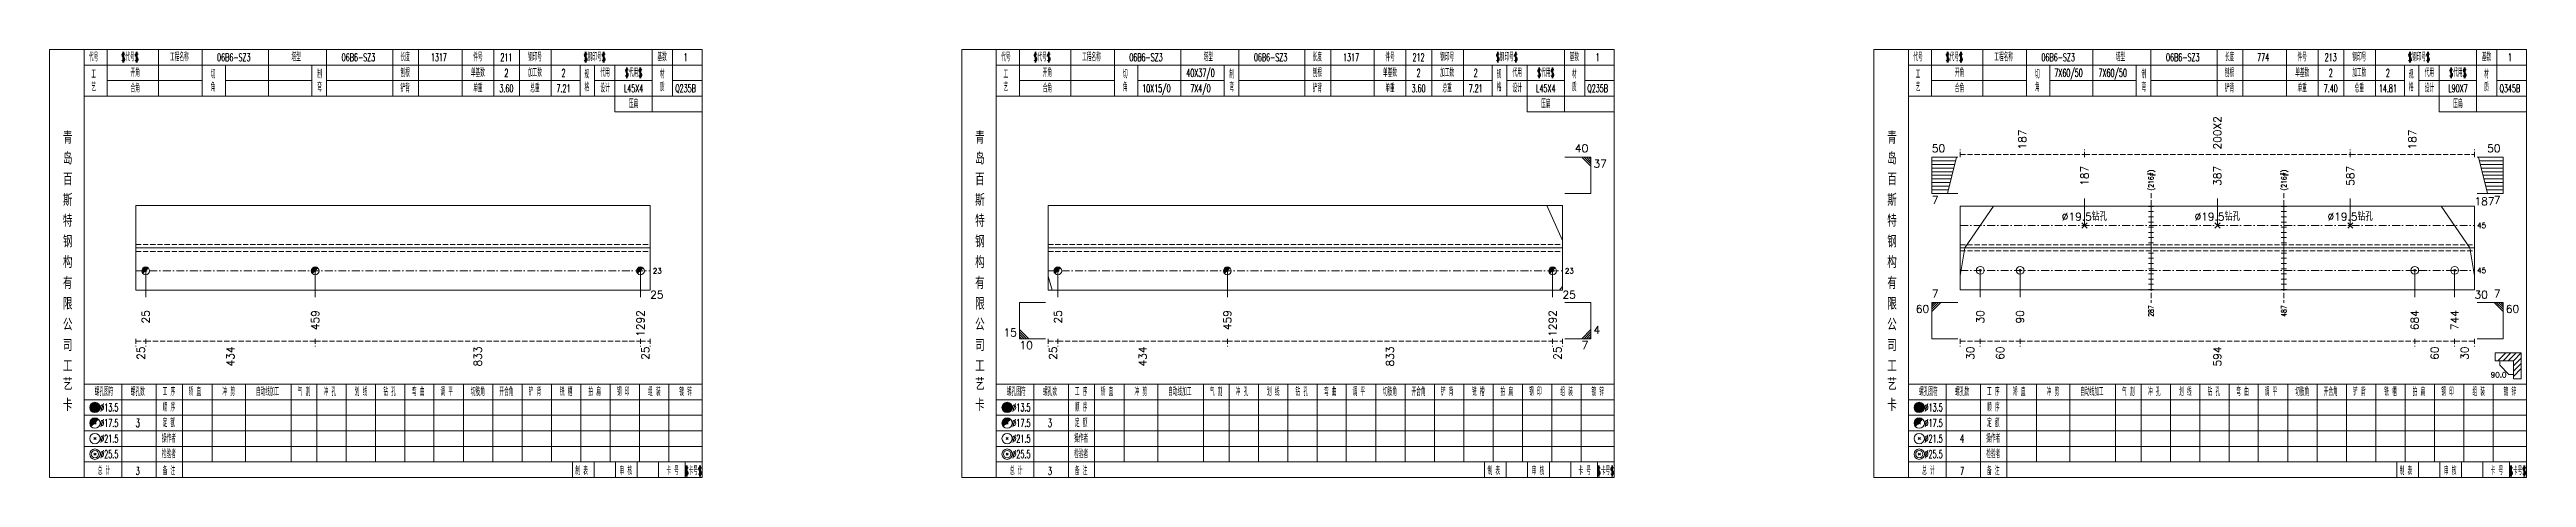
# Model space of a CAD drawing. Extents: x -533 to 8774, y 0 to 7979.
# Drawn here: x 1757 to 2711, y 7088 to 7253 of the extents above; entities that cross this region are included whole.
import ezdxf
from ezdxf.enums import TextEntityAlignment as Align

# ---------------------------------------------------------------- set-up
doc = ezdxf.new("R2010")
doc.units = 0
doc.header["$MEASUREMENT"] = 0
doc.linetypes.add('一点画线', pattern=[5.2, 3, -1, 0.2, -1])
doc.linetypes.add('虚线', pattern=[2.75, 2, -0.75])
doc.layers.get('0').update_dxf_attribs({"linetype": 'CONTINUOUS', "lineweight": 25})
for name, color, linetype, lineweight in [('1', 7, 'CONTINUOUS', 25), ('2', 7, 'CONTINUOUS', 25), ('4', 7, 'CONTINUOUS', 25), ('5', 7, 'CONTINUOUS', 25)]:
    doc.layers.add(name, color=color, linetype=linetype, lineweight=lineweight)
doc.styles.get("Standard").update_dxf_attribs({"font": 'simplex.shx', "width": 0.7, "height": 3, "bigfont": 'gbhzfs.shx'})

# ---------------------------------------------------------------- blocks, each defined once
blk = doc.blocks.new('孔21.5')
at = {"layer": '5', "color": 7, "linetype": 'Continuous', "lineweight": 13}
for p, q in [((-0.2, -0.2), (0.2, 0.2)), ((0.2, -0.2), (-0.2, 0.2))]:
    blk.add_line(p, q, dxfattribs=at)
blk.add_circle((0, 0), 1, dxfattribs=at)
blk = doc.blocks.new('孔17.5')
at = {"layer": '5', "color": 7, "linetype": 'Continuous', "lineweight": 0}
for p, q in [((-0.2, -0.2), (0.2, 0.2)), ((-0.2, 0.2), (0.2, -0.2))]:
    blk.add_line(p, q, dxfattribs=at)
at = {"layer": '5', "color": 7, "linetype": 'Continuous', "lineweight": 13}
blk.add_circle((0, 0), 1, dxfattribs=at)
for radius in [0.9, 0.8, 0.7, 0.6, 0.5, 0.4, 0.3, 0.2, 0.1]:
    blk.add_arc((0, 0), radius, 45, 225, dxfattribs=at)

msp = doc.modelspace()

# ---------------------------------------------------------------- linework, layer by layer
at = {"color": 8, "linetype": '虚线', "lineweight": 9}
for p, q in [((2493.1, 7211.39), (2493.1, 7214.39)), ((2540.96, 7211.39), (2540.96, 7214.39)), ((2540.96, 7211.39), (2540.96, 7214.39)), ((2643.34, 7211.39), (2643.34, 7214.39)), ((2643.34, 7211.39), (2643.34, 7214.39)), ((2691.2, 7211.39), (2691.2, 7214.39)), ((2493.1, 7212.39), (2540.96, 7212.39)), ((2540.96, 7212.39), (2643.34, 7212.39)), ((2643.34, 7212.39), (2691.2, 7212.39)), ((1790.3, 7141.39), (1790.3, 7138.39)), ((1790.3, 7140.39), (1794.06, 7140.39)), ((1794.06, 7141.39), (1794.06, 7138.39)), ((1794.06, 7141.39), (1794.06, 7138.39)), ((1794.06, 7140.39), (1859.34, 7140.39)), ((1859.34, 7141.39), (1859.34, 7138.39)), ((1859.34, 7141.39), (1859.34, 7138.39)), ((1859.34, 7140.39), (1984.64, 7140.39)), ((1984.64, 7141.39), (1984.64, 7138.39)), ((1984.64, 7141.39), (1984.64, 7138.39)), ((1984.64, 7140.39), (1988.4, 7140.39)), ((1988.4, 7141.39), (1988.4, 7138.39)), ((2141.7, 7141.39), (2141.7, 7138.39)), ((2141.7, 7140.39), (2145.46, 7140.39)), ((2145.46, 7141.39), (2145.46, 7138.39)), ((2145.46, 7141.39), (2145.46, 7138.39)), ((2145.46, 7140.39), (2210.74, 7140.39)), ((2210.74, 7141.39), (2210.74, 7138.39)), ((2210.74, 7141.39), (2210.74, 7138.39)), ((2210.74, 7140.39), (2336.04, 7140.39)), ((2336.04, 7141.39), (2336.04, 7138.39)), ((2336.04, 7141.39), (2336.04, 7138.39)), ((2336.04, 7140.39), (2339.8, 7140.39)), ((2339.8, 7141.39), (2339.8, 7138.39)), ((2493.1, 7141.39), (2493.1, 7138.39)), ((2493.1, 7140.39), (2500.78, 7140.39)), ((2500.78, 7141.39), (2500.78, 7138.39)), ((2500.78, 7141.39), (2500.78, 7138.39)), ((2500.78, 7140.39), (2516.13, 7140.39)), ((2516.13, 7141.39), (2516.13, 7138.39)), ((2516.13, 7141.39), (2516.13, 7138.39)), ((2516.13, 7140.39), (2668.17, 7140.39)), ((2668.17, 7141.39), (2668.17, 7138.39)), ((2668.17, 7141.39), (2668.17, 7138.39)), ((2668.17, 7140.39), (2683.52, 7140.39)), ((2683.52, 7141.39), (2683.52, 7138.39)), ((2683.52, 7141.39), (2683.52, 7138.39)), ((2683.52, 7140.39), (2691.2, 7140.39)), ((2691.2, 7141.39), (2691.2, 7138.39))]:
    msp.add_line(p, q, dxfattribs=at)
at = {"color": 7, "linetype": 'Continuous', "lineweight": 13}
for p, q in [((2350.8, 7211.39), (2340.8, 7211.39)), ((2347.3, 7211.39), (2350.8, 7207.89)), ((2348.18, 7211.39), (2350.8, 7208.77)), ((2349.05, 7211.39), (2350.8, 7209.64)), ((2349.93, 7211.39), (2350.8, 7210.52)), ((2350.8, 7197.39), (2350.8, 7211.39)), ((2482.1, 7211.39), (2492.1, 7211.39)), ((2482.1, 7197.39), (2482.1, 7211.39)), ((2482.1, 7209.99), (2491.25, 7209.99)), ((2482.1, 7208.59), (2490.9, 7208.59)), ((2482.1, 7207.19), (2490.55, 7207.19)), ((2482.1, 7205.79), (2490.2, 7205.79)), ((2482.1, 7204.39), (2489.85, 7204.39)), ((2488.1, 7197.39), (2491.6, 7211.39)), ((2702.2, 7211.39), (2692.2, 7211.39)), ((2696.2, 7197.39), (2692.7, 7211.39)), ((2702.2, 7209.99), (2693.05, 7209.99)), ((2702.2, 7208.59), (2693.4, 7208.59)), ((2702.2, 7207.19), (2693.75, 7207.19)), ((2702.2, 7205.79), (2694.1, 7205.79)), ((2702.2, 7204.39), (2694.45, 7204.39)), ((2702.2, 7197.39), (2702.2, 7211.39)), ((2350.8, 7197.39), (2340.8, 7197.39)), ((2482.1, 7202.99), (2489.5, 7202.99)), ((2482.1, 7201.59), (2489.15, 7201.59)), ((2482.1, 7200.19), (2488.8, 7200.19)), ((2482.1, 7198.79), (2488.45, 7198.79)), ((2482.1, 7197.39), (2492.1, 7197.39)), ((2540.96, 7185.06), (2540.96, 7195.39)), ((2592.15, 7185.06), (2592.15, 7195.39)), ((2643.34, 7185.06), (2643.34, 7195.39)), ((2702.2, 7197.39), (2692.2, 7197.39)), ((2702.2, 7202.99), (2694.8, 7202.99)), ((2702.2, 7201.59), (2695.15, 7201.59)), ((2702.2, 7200.19), (2695.5, 7200.19)), ((2702.2, 7198.79), (2695.85, 7198.79)), ((2339.8, 7179.3), (2333.78, 7192.73)), ((2494.89, 7176.39), (2505.9, 7192.56)), ((2539.96, 7184.06), (2541.96, 7186.06)), ((2539.96, 7186.06), (2541.96, 7184.06)), ((2591.15, 7184.06), (2593.15, 7186.06)), ((2591.15, 7186.06), (2593.15, 7184.06)), ((2642.34, 7184.06), (2644.34, 7186.06)), ((2642.34, 7186.06), (2644.34, 7184.06)), ((2689.41, 7176.39), (2678.4, 7192.56)), ((2493.1, 7165.62), (2494.89, 7176.39)), ((2691.2, 7165.62), (2689.41, 7176.39)), ((1794.06, 7167.56), (1794.06, 7157.39)), ((1859.34, 7167.56), (1859.34, 7157.39)), ((1984.64, 7167.56), (1984.64, 7157.39)), ((2145.46, 7167.56), (2145.46, 7157.39)), ((2210.74, 7167.56), (2210.74, 7157.39)), ((2336.04, 7167.56), (2336.04, 7157.39)), ((2500.78, 7167.73), (2500.78, 7157.39)), ((2516.13, 7167.73), (2516.13, 7157.39)), ((2668.17, 7167.73), (2668.17, 7157.39)), ((2683.52, 7167.73), (2683.52, 7157.39)), ((2141.7, 7165.5), (2143.2, 7160.06)), ((2339.8, 7161.51), (2338.75, 7160.06)), ((2130.7, 7155.39), (2140.7, 7155.39)), ((2130.7, 7155.39), (2130.7, 7141.39)), ((2350.8, 7155.39), (2340.8, 7155.39)), ((2350.8, 7155.39), (2350.8, 7141.39)), ((2482.1, 7155.39), (2492.1, 7155.39)), ((2482.1, 7155.39), (2482.1, 7141.39)), ((2482.97, 7155.39), (2482.1, 7154.52)), ((2483.85, 7155.39), (2482.1, 7153.64)), ((2484.72, 7155.39), (2482.1, 7152.77)), ((2485.6, 7155.39), (2482.1, 7151.89)), ((2702.2, 7155.39), (2692.2, 7155.39)), ((2698.7, 7155.39), (2702.2, 7151.89)), ((2699.57, 7155.39), (2702.2, 7152.77)), ((2700.45, 7155.39), (2702.2, 7153.64)), ((2701.32, 7155.39), (2702.2, 7154.52)), ((2702.2, 7155.39), (2702.2, 7141.39)), ((2134.2, 7141.39), (2130.7, 7144.89)), ((2133.32, 7141.39), (2130.7, 7144.02)), ((2132.45, 7141.39), (2130.7, 7143.14)), ((2131.57, 7141.39), (2130.7, 7142.27)), ((2130.7, 7141.39), (2140.7, 7141.39)), ((2350.8, 7141.39), (2340.8, 7141.39)), ((2347.3, 7141.39), (2350.8, 7144.89)), ((2348.18, 7141.39), (2350.8, 7144.02)), ((2349.05, 7141.39), (2350.8, 7143.14)), ((2349.93, 7141.39), (2350.8, 7142.27)), ((2482.1, 7141.39), (2492.1, 7141.39)), ((2702.2, 7141.39), (2692.2, 7141.39))]:
    msp.add_line(p, q, dxfattribs=at)
at = {"color": 7, "linetype": 'Continuous', "lineweight": 18}
for p, q in [((1790.3, 7192.73), (1790.3, 7160.06)), ((1790.3, 7192.73), (1988.4, 7192.73)), ((1988.4, 7192.73), (1988.4, 7160.06)), ((2141.7, 7192.73), (2141.7, 7160.06)), ((2141.7, 7192.73), (2339.8, 7192.73)), ((2339.8, 7192.73), (2339.8, 7160.06)), ((2493.1, 7192.56), (2493.1, 7160.23)), ((2493.1, 7192.56), (2691.2, 7192.56)), ((2691.2, 7192.56), (2691.2, 7160.23)), ((1790.3, 7176.39), (1988.4, 7176.39)), ((2141.7, 7176.39), (2339.8, 7176.39)), ((2493.1, 7176.39), (2691.2, 7176.39))]:
    msp.add_line(p, q, dxfattribs=at)
at = {"color": 1, "linetype": '虚线', "lineweight": 18}
for p, q in [((1790.3, 7177.73), (1988.4, 7177.73)), ((2141.7, 7177.73), (2339.8, 7177.73)), ((2493.1, 7177.56), (2691.2, 7177.56)), ((1790.3, 7175.06), (1988.4, 7175.06)), ((2141.7, 7175.06), (2339.8, 7175.06)), ((2493.1, 7175.23), (2691.2, 7175.23))]:
    msp.add_line(p, q, dxfattribs=at)
at = {"color": 3, "linetype": '一点画线', "lineweight": 13}
for p, q in [((2493.1, 7185.06), (2691.2, 7185.06)), ((1790.3, 7167.56), (1988.4, 7167.56)), ((2141.7, 7167.56), (2339.8, 7167.56)), ((2493.1, 7167.73), (2691.2, 7167.73))]:
    msp.add_line(p, q, dxfattribs=at)
at = {"layer": '1', "color": 7, "linetype": 'Continuous', "lineweight": 18}
for p, q in [((1790.3, 7160.06), (1988.4, 7160.06)), ((2141.7, 7160.06), (2339.8, 7160.06)), ((2493.1, 7160.23), (2691.2, 7160.23))]:
    msp.add_line(p, q, dxfattribs=at)
at = {"layer": '2', "color": 216, "linetype": '虚线', "lineweight": 13}
for p, q in [((2566.56, 7197.56), (2566.56, 7155.23)), ((2617.75, 7197.56), (2617.75, 7155.23))]:
    msp.add_line(p, q, dxfattribs=at)
at = {"layer": '2', "color": 7, "linetype": 'Continuous', "lineweight": 13}
for p, q in [((2567.56, 7192.39), (2565.56, 7192.39)), ((2567.56, 7190.39), (2565.56, 7190.39)), ((2567.56, 7188.39), (2565.56, 7188.39)), ((2567.56, 7186.39), (2565.56, 7186.39)), ((2566.56, 7176.39), (2566.56, 7192.56)), ((2618.75, 7192.39), (2616.75, 7192.39)), ((2618.75, 7190.39), (2616.75, 7190.39)), ((2618.75, 7188.39), (2616.75, 7188.39)), ((2618.75, 7186.39), (2616.75, 7186.39)), ((2617.75, 7176.39), (2617.75, 7192.56)), ((2567.56, 7184.39), (2565.56, 7184.39)), ((2567.56, 7182.39), (2565.56, 7182.39)), ((2567.56, 7180.39), (2565.56, 7180.39)), ((2567.56, 7178.39), (2565.56, 7178.39)), ((2566.56, 7176.39), (2566.56, 7160.23)), ((2618.75, 7184.39), (2616.75, 7184.39)), ((2618.75, 7182.39), (2616.75, 7182.39)), ((2618.75, 7180.39), (2616.75, 7180.39)), ((2618.75, 7178.39), (2616.75, 7178.39)), ((2617.75, 7176.39), (2617.75, 7160.23)), ((2565.56, 7174.39), (2567.56, 7174.39)), ((2565.56, 7172.39), (2567.56, 7172.39)), ((2565.56, 7170.39), (2567.56, 7170.39)), ((2565.56, 7168.39), (2567.56, 7168.39)), ((2565.56, 7166.39), (2567.56, 7166.39)), ((2616.75, 7174.39), (2618.75, 7174.39)), ((2616.75, 7172.39), (2618.75, 7172.39)), ((2616.75, 7170.39), (2618.75, 7170.39)), ((2616.75, 7168.39), (2618.75, 7168.39)), ((2616.75, 7166.39), (2618.75, 7166.39)), ((2565.56, 7164.39), (2567.56, 7164.39)), ((2565.56, 7162.39), (2567.56, 7162.39)), ((2565.56, 7160.39), (2567.56, 7160.39)), ((2616.75, 7164.39), (2618.75, 7164.39)), ((2616.75, 7162.39), (2618.75, 7162.39)), ((2616.75, 7160.39), (2618.75, 7160.39)), ((2709.2, 7135.89), (2699.2, 7135.89)), ((2699.2, 7135.89), (2699.2, 7132.89)), ((2699.2, 7132.89), (2706.2, 7132.89)), ((2700.2, 7132.89), (2703.2, 7135.89)), ((2700.95, 7132.89), (2700.95, 7131.14)), ((2704.45, 7127.64), (2700.95, 7131.14)), ((2702.2, 7132.89), (2705.2, 7135.89)), ((2704.2, 7132.89), (2707.2, 7135.89)), ((2706.2, 7132.89), (2709.2, 7135.89)), ((2706.2, 7130.89), (2709.2, 7133.89)), ((2706.2, 7132.89), (2706.2, 7125.89)), ((2706.2, 7128.89), (2709.2, 7131.89)), ((2706.2, 7126.89), (2709.2, 7129.89)), ((2709.2, 7125.89), (2709.2, 7135.89)), ((2704.45, 7127.64), (2706.2, 7127.64)), ((2706.2, 7125.89), (2709.2, 7125.89))]:
    msp.add_line(p, q, dxfattribs=at)
at = {"layer": '4', "color": 1, "linetype": 'Continuous', "lineweight": 18}
for p, q in [((1770.3, 7087.89), (1770.3, 7252.89)), ((1779.2, 7234.89), (1779.2, 7252.89)), ((1799, 7234.89), (1799, 7252.89)), ((1815.8, 7234.89), (1815.8, 7252.89)), ((1841.4, 7234.89), (1841.4, 7252.89)), ((1863.7, 7234.89), (1863.7, 7252.89)), ((1889.2, 7234.89), (1889.2, 7252.89)), ((1899.2, 7234.89), (1899.2, 7252.89)), ((1915.9, 7234.89), (1915.9, 7252.89)), ((1928.1, 7234.89), (1928.1, 7252.89)), ((1938.1, 7234.89), (1938.1, 7252.89)), ((1950.3, 7234.89), (1950.3, 7252.89)), ((1989.2, 7228.89), (1989.2, 7252.89)), ((1997, 7234.89), (1997, 7252.89)), ((2121.7, 7087.89), (2121.7, 7252.89)), ((2130.6, 7234.89), (2130.6, 7252.89)), ((2150.4, 7234.89), (2150.4, 7252.89)), ((2167.2, 7234.89), (2167.2, 7252.89)), ((2192.8, 7234.89), (2192.8, 7252.89)), ((2215.1, 7234.89), (2215.1, 7252.89)), ((2240.6, 7234.89), (2240.6, 7252.89)), ((2250.6, 7234.89), (2250.6, 7252.89)), ((2267.3, 7234.89), (2267.3, 7252.89)), ((2279.5, 7234.89), (2279.5, 7252.89)), ((2289.5, 7234.89), (2289.5, 7252.89)), ((2301.7, 7234.89), (2301.7, 7252.89)), ((2340.6, 7228.89), (2340.6, 7252.89)), ((2348.4, 7234.89), (2348.4, 7252.89)), ((2473.1, 7087.89), (2473.1, 7252.89)), ((2482, 7234.89), (2482, 7252.89)), ((2501.8, 7234.89), (2501.8, 7252.89)), ((2518.6, 7234.89), (2518.6, 7252.89)), ((2544.2, 7234.89), (2544.2, 7252.89)), ((2566.5, 7234.89), (2566.5, 7252.89)), ((2592, 7234.89), (2592, 7252.89)), ((2602, 7234.89), (2602, 7252.89)), ((2618.7, 7234.89), (2618.7, 7252.89)), ((2630.9, 7234.89), (2630.9, 7252.89)), ((2640.9, 7234.89), (2640.9, 7252.89)), ((2653.1, 7234.89), (2653.1, 7252.89)), ((2692, 7228.89), (2692, 7252.89)), ((2699.8, 7234.89), (2699.8, 7252.89)), ((1770.3, 7246.89), (2008.4, 7246.89)), ((1824.8, 7234.89), (1824.8, 7246.89)), ((1858.1, 7234.89), (1858.1, 7246.89)), ((1961.4, 7234.89), (1961.4, 7246.89)), ((1967, 7234.89), (1967, 7246.89)), ((1974.8, 7228.89), (1974.8, 7246.89)), ((2121.7, 7246.89), (2359.8, 7246.89)), ((2176.2, 7234.89), (2176.2, 7246.89)), ((2209.5, 7234.89), (2209.5, 7246.89)), ((2312.8, 7234.89), (2312.8, 7246.89)), ((2318.4, 7234.89), (2318.4, 7246.89)), ((2326.2, 7228.89), (2326.2, 7246.89)), ((2473.1, 7246.89), (2711.2, 7246.89)), ((2527.6, 7234.89), (2527.6, 7246.89)), ((2560.9, 7234.89), (2560.9, 7246.89)), ((2664.2, 7234.89), (2664.2, 7246.89)), ((2669.8, 7234.89), (2669.8, 7246.89)), ((2677.6, 7228.89), (2677.6, 7246.89)), ((1770.3, 7234.89), (2008.4, 7234.89)), ((1779.2, 7240.89), (1815.8, 7240.89)), ((1824.8, 7240.89), (1858.1, 7240.89)), ((1863.7, 7240.89), (1961.4, 7240.89)), ((1967, 7240.89), (1989.2, 7240.89)), ((1997, 7240.89), (2008.4, 7240.89)), ((2121.7, 7234.89), (2359.8, 7234.89)), ((2130.6, 7240.89), (2167.2, 7240.89)), ((2176.2, 7240.89), (2209.5, 7240.89)), ((2215.1, 7240.89), (2312.8, 7240.89)), ((2318.4, 7240.89), (2340.6, 7240.89)), ((2348.4, 7240.89), (2359.8, 7240.89)), ((2473.1, 7234.89), (2711.2, 7234.89)), ((2482, 7240.89), (2518.6, 7240.89)), ((2527.6, 7240.89), (2560.9, 7240.89)), ((2566.5, 7240.89), (2664.2, 7240.89)), ((2669.8, 7240.89), (2692, 7240.89)), ((2699.8, 7240.89), (2711.2, 7240.89)), ((1974.8, 7228.89), (2008.4, 7228.89)), ((2326.2, 7228.89), (2359.8, 7228.89)), ((2677.6, 7228.89), (2711.2, 7228.89)), ((1770.3, 7123.89), (2008.4, 7123.89)), ((1784.8, 7087.89), (1784.8, 7123.89)), ((1798.1, 7087.89), (1798.1, 7123.89)), ((1808.2, 7087.89), (1808.2, 7123.89)), ((1819.6, 7093.89), (1819.6, 7123.89)), ((1832.5, 7093.89), (1832.5, 7123.89)), ((1850.1, 7093.89), (1850.1, 7123.89)), ((1860, 7093.89), (1860, 7123.89)), ((1871.3, 7093.89), (1871.3, 7123.89)), ((1882.6, 7093.89), (1882.6, 7123.89)), ((1893.9, 7093.89), (1893.9, 7123.89)), ((1905.1, 7093.89), (1905.1, 7123.89)), ((1916.5, 7093.89), (1916.5, 7123.89)), ((1927.8, 7093.89), (1927.8, 7123.89)), ((1939.1, 7093.89), (1939.1, 7123.89)), ((1950.4, 7093.89), (1950.4, 7123.89)), ((1961.7, 7093.89), (1961.7, 7123.89)), ((1973, 7093.89), (1973, 7123.89)), ((1984.3, 7093.89), (1984.3, 7123.89)), ((1995.6, 7093.89), (1995.6, 7123.89)), ((2121.7, 7123.89), (2359.8, 7123.89)), ((2136.2, 7087.89), (2136.2, 7123.89)), ((2149.5, 7087.89), (2149.5, 7123.89)), ((2159.6, 7087.89), (2159.6, 7123.89)), ((2171, 7093.89), (2171, 7123.89)), ((2183.9, 7093.89), (2183.9, 7123.89)), ((2201.5, 7093.89), (2201.5, 7123.89)), ((2211.4, 7093.89), (2211.4, 7123.89)), ((2222.7, 7093.89), (2222.7, 7123.89)), ((2234, 7093.89), (2234, 7123.89)), ((2245.3, 7093.89), (2245.3, 7123.89)), ((2256.5, 7093.89), (2256.5, 7123.89)), ((2267.9, 7093.89), (2267.9, 7123.89)), ((2279.2, 7093.89), (2279.2, 7123.89)), ((2290.5, 7093.89), (2290.5, 7123.89)), ((2301.8, 7093.89), (2301.8, 7123.89)), ((2313.1, 7093.89), (2313.1, 7123.89)), ((2324.4, 7093.89), (2324.4, 7123.89)), ((2335.7, 7093.89), (2335.7, 7123.89)), ((2347, 7093.89), (2347, 7123.89)), ((2473.1, 7123.89), (2711.2, 7123.89)), ((2487.6, 7087.89), (2487.6, 7123.89)), ((2500.9, 7087.89), (2500.9, 7123.89)), ((2511, 7087.89), (2511, 7123.89)), ((2522.4, 7093.89), (2522.4, 7123.89)), ((2535.3, 7093.89), (2535.3, 7123.89)), ((2552.9, 7093.89), (2552.9, 7123.89)), ((2562.8, 7093.89), (2562.8, 7123.89)), ((2574.1, 7093.89), (2574.1, 7123.89)), ((2585.4, 7093.89), (2585.4, 7123.89)), ((2596.7, 7093.89), (2596.7, 7123.89)), ((2607.9, 7093.89), (2607.9, 7123.89)), ((2619.3, 7093.89), (2619.3, 7123.89)), ((2630.6, 7093.89), (2630.6, 7123.89)), ((2641.9, 7093.89), (2641.9, 7123.89)), ((2653.2, 7093.89), (2653.2, 7123.89)), ((2664.5, 7093.89), (2664.5, 7123.89)), ((2675.8, 7093.89), (2675.8, 7123.89)), ((2687.1, 7093.89), (2687.1, 7123.89)), ((2698.4, 7093.89), (2698.4, 7123.89)), ((1770.3, 7117.89), (2008.4, 7117.89)), ((1770.3, 7111.89), (2008.4, 7111.89)), ((2121.7, 7117.89), (2359.8, 7117.89)), ((2121.7, 7111.89), (2359.8, 7111.89)), ((2473.1, 7117.89), (2711.2, 7117.89)), ((2473.1, 7111.89), (2711.2, 7111.89)), ((1770.3, 7105.89), (2008.4, 7105.89)), ((1770.3, 7099.89), (2008.4, 7099.89)), ((2121.7, 7105.89), (2359.8, 7105.89)), ((2121.7, 7099.89), (2359.8, 7099.89)), ((2473.1, 7105.89), (2711.2, 7105.89)), ((2473.1, 7099.89), (2711.2, 7099.89)), ((1770.3, 7093.89), (2008.4, 7093.89)), ((1958.4, 7087.89), (1958.4, 7093.89)), ((1966.8, 7087.89), (1966.8, 7093.89)), ((1975, 7087.89), (1975, 7093.89)), ((1983.4, 7087.89), (1983.4, 7093.89)), ((1991.6, 7087.89), (1991.6, 7093.89)), ((2001.9, 7087.89), (2001.9, 7093.89)), ((2121.7, 7093.89), (2359.8, 7093.89)), ((2309.8, 7087.89), (2309.8, 7093.89)), ((2318.2, 7087.89), (2318.2, 7093.89)), ((2326.4, 7087.89), (2326.4, 7093.89)), ((2334.8, 7087.89), (2334.8, 7093.89)), ((2343, 7087.89), (2343, 7093.89)), ((2353.3, 7087.89), (2353.3, 7093.89)), ((2473.1, 7093.89), (2711.2, 7093.89)), ((2661.2, 7087.89), (2661.2, 7093.89)), ((2669.6, 7087.89), (2669.6, 7093.89)), ((2677.8, 7087.89), (2677.8, 7093.89)), ((2686.2, 7087.89), (2686.2, 7093.89)), ((2694.4, 7087.89), (2694.4, 7093.89)), ((2704.7, 7087.89), (2704.7, 7093.89))]:
    msp.add_line(p, q, dxfattribs=at)
at = {"layer": '4', "color": 7, "linetype": 'Continuous', "lineweight": 0}
for p, q in [((1774.1, 7108.49), (1774.9, 7109.29)), ((1774.1, 7109.29), (1774.9, 7108.49)), ((2125.5, 7108.49), (2126.3, 7109.29)), ((2125.5, 7109.29), (2126.3, 7108.49)), ((2476.9, 7108.49), (2477.7, 7109.29)), ((2476.9, 7109.29), (2477.7, 7108.49))]:
    msp.add_line(p, q, dxfattribs=at)
at = {"layer": '4', "color": 7, "linetype": 'Continuous', "lineweight": 13}
for p, q in [((1774.3, 7114.69), (1774.7, 7115.09)), ((1774.7, 7114.69), (1774.3, 7115.09)), ((2125.7, 7114.69), (2126.1, 7115.09)), ((2126.1, 7114.69), (2125.7, 7115.09)), ((2477.1, 7114.69), (2477.5, 7115.09)), ((2477.5, 7114.69), (2477.1, 7115.09)), ((1774.1, 7102.49), (1774.9, 7103.29)), ((1774.9, 7102.49), (1774.1, 7103.29)), ((2125.5, 7102.49), (2126.3, 7103.29)), ((2126.3, 7102.49), (2125.5, 7103.29)), ((2476.9, 7102.49), (2477.7, 7103.29)), ((2477.7, 7102.49), (2476.9, 7103.29)), ((1774.1, 7096.49), (1774.9, 7097.29)), ((1774.9, 7096.49), (1774.1, 7097.29)), ((2125.5, 7096.49), (2126.3, 7097.29)), ((2126.3, 7096.49), (2125.5, 7097.29)), ((2476.9, 7096.49), (2477.7, 7097.29)), ((2477.7, 7096.49), (2476.9, 7097.29))]:
    msp.add_line(p, q, dxfattribs=at)
at = {"layer": '4', "color": 1, "linetype": 'Continuous', "lineweight": 18}
for points in [[(1757, 7252.89), (1757, 7087.89), (2008.4, 7087.89), (2008.4, 7252.89)], [(2108.4, 7252.89), (2108.4, 7087.89), (2359.8, 7087.89), (2359.8, 7252.89)]]:
    msp.add_lwpolyline(points, close=True, dxfattribs=at)
at = {"layer": '4', "color": 4, "linetype": 'Continuous', "lineweight": 18}
msp.add_lwpolyline([(2459.8, 7252.89), (2459.8, 7087.89), (2711.2, 7087.89), (2711.2, 7252.89)], close=True, dxfattribs=at)
at = {"layer": '4', "color": 7, "linetype": 'Continuous', "lineweight": 13}
for centre, radius in [((1774.5, 7114.89), 2), ((1774.5, 7108.89), 2), ((1774.5, 7114.89), 1.8), ((1774.5, 7114.89), 1.6), ((1774.5, 7114.89), 1.4), ((1774.5, 7114.89), 1.2), ((1774.5, 7114.89), 1), ((1774.5, 7114.89), 0.8), ((1774.5, 7114.89), 0.6), ((1774.5, 7114.89), 0.4), ((1774.5, 7114.89), 0.2), ((2125.9, 7114.89), 2), ((2125.9, 7108.89), 2), ((2125.9, 7114.89), 1.8), ((2125.9, 7114.89), 1.6), ((2125.9, 7114.89), 1.4), ((2125.9, 7114.89), 1.2), ((2125.9, 7114.89), 1), ((2125.9, 7114.89), 0.8), ((2125.9, 7114.89), 0.6), ((2125.9, 7114.89), 0.4), ((2125.9, 7114.89), 0.2), ((2477.3, 7114.89), 2), ((2477.3, 7108.89), 2), ((2477.3, 7114.89), 1.8), ((2477.3, 7114.89), 1.6), ((2477.3, 7114.89), 1.4), ((2477.3, 7114.89), 1.2), ((2477.3, 7114.89), 1), ((2477.3, 7114.89), 0.8), ((2477.3, 7114.89), 0.6), ((2477.3, 7114.89), 0.4), ((2477.3, 7114.89), 0.2), ((1774.5, 7102.89), 2), ((2125.9, 7102.89), 2), ((2477.3, 7102.89), 2), ((1774.5, 7096.89), 2), ((1774.5, 7096.89), 1.4), ((2125.9, 7096.89), 2), ((2125.9, 7096.89), 1.4), ((2477.3, 7096.89), 2), ((2477.3, 7096.89), 1.4)]:
    msp.add_circle(centre, radius, dxfattribs=at)
for centre, radius in [((1774.5, 7108.89), 1.8), ((1774.5, 7108.89), 1.6), ((1774.5, 7108.89), 1.4), ((1774.5, 7108.89), 1.2), ((1774.5, 7108.89), 1), ((1774.5, 7108.89), 0.8), ((1774.5, 7108.89), 0.6), ((1774.5, 7108.89), 0.4), ((1774.5, 7108.89), 0.2), ((2125.9, 7108.89), 1.8), ((2125.9, 7108.89), 1.6), ((2125.9, 7108.89), 1.4), ((2125.9, 7108.89), 1.2), ((2125.9, 7108.89), 1), ((2125.9, 7108.89), 0.8), ((2125.9, 7108.89), 0.6), ((2125.9, 7108.89), 0.4), ((2125.9, 7108.89), 0.2), ((2477.3, 7108.89), 1.8), ((2477.3, 7108.89), 1.6), ((2477.3, 7108.89), 1.4), ((2477.3, 7108.89), 1.2), ((2477.3, 7108.89), 1), ((2477.3, 7108.89), 0.8), ((2477.3, 7108.89), 0.6), ((2477.3, 7108.89), 0.4), ((2477.3, 7108.89), 0.2)]:
    msp.add_arc(centre, radius, 45, 225, dxfattribs=at)

# ---------------------------------------------------------------- block references
at = {"layer": '1', "color": 7, "linetype": 'Continuous', "lineweight": 13, "xscale": 1.5, "yscale": 1.5, "zscale": 1.5}
for name, p in [('孔17.5', (1794.06, 7167.56)), ('孔17.5', (1859.34, 7167.56)), ('孔17.5', (1984.64, 7167.56)), ('孔17.5', (2145.46, 7167.56)), ('孔17.5', (2210.74, 7167.56)), ('孔17.5', (2336.04, 7167.56)), ('孔21.5', (2500.78, 7167.73)), ('孔21.5', (2516.13, 7167.73)), ('孔21.5', (2668.17, 7167.73)), ('孔21.5', (2683.52, 7167.73))]:
    msp.add_blockref(name, p, dxfattribs=at)

# ---------------------------------------------------------------- texts
at = {"color": 8, "linetype": 'Continuous', "lineweight": 9}
for s, p in [('200X2', (2592.15, 7214.39)), ('187', (2517.03, 7214.39)), ('187', (2667.27, 7214.39))]:
    msp.add_text(s, height=3, rotation=90, dxfattribs=at).set_placement(p, align=Align.MIDDLE_LEFT)
at = {"color": 7, "linetype": 'Continuous', "lineweight": 13}
for s, p in [('40', (2349.8, 7212.39)), ('50', (2701.2, 7212.39)), ('7', (2701.2, 7156.39)), ('15', (2129.7, 7141.39))]:
    msp.add_text(s, height=3, dxfattribs=at).set_placement(p, align=Align.BOTTOM_RIGHT)
for s, p in [('50', (2482.1, 7212.39)), ('7', (2482.1, 7156.39)), ('4', (2351.8, 7142.39))]:
    msp.add_text(s, height=3, dxfattribs=at).set_placement(p, align=Align.BOTTOM_LEFT)
for s, p in [('37', (2351.8, 7210.39)), ('7', (2482.1, 7196.39)), ('60', (2703.2, 7154.39)), ('10', (2130.7, 7140.39))]:
    msp.add_text(s, height=3, dxfattribs=at).set_placement(p, align=Align.TOP_LEFT)
for s, p in [('187', (2540.96, 7200.39)), ('387', (2592.15, 7200.39)), ('587', (2643.34, 7200.39))]:
    msp.add_text(s, height=3, rotation=90, dxfattribs=at).set_placement(p, align=Align.MIDDLE_LEFT)
for s, height, p in [('187', 3, (2691.2, 7194.39)), ('45', 2, (2692.2, 7185.06)), ('23', 2, (1989.4, 7167.56)), ('23', 2, (2340.8, 7167.56)), ('45', 2, (2692.2, 7167.73))]:
    msp.add_text(s, height=height, dxfattribs=at).set_placement(p, align=Align.MIDDLE_LEFT)
for s, p in [('7', (2701.2, 7196.39)), ('60', (2481.1, 7154.39)), ('7', (2349.8, 7140.39))]:
    msp.add_text(s, height=3, dxfattribs=at).set_placement(p, align=Align.TOP_RIGHT)
for p in [(2540.96, 7186.06), (2592.15, 7186.06), (2643.34, 7186.06)]:
    msp.add_text('%%c19.5钻孔', height=3, dxfattribs=at).set_placement(p, align=Align.BOTTOM_CENTER)
at = {"color": 8, "linetype": 'Continuous', "lineweight": 9}
for s, p in [('25', (1792.18, 7138.39)), ('434', (1826.7, 7138.39)), ('833', (1921.99, 7138.39)), ('25', (1986.52, 7138.39)), ('25', (2143.58, 7138.39)), ('434', (2178.1, 7138.39)), ('833', (2273.39, 7138.39)), ('25', (2337.92, 7138.39)), ('30', (2496.94, 7138.39)), ('60', (2508.46, 7138.39)), ('594', (2592.15, 7138.39)), ('60', (2675.84, 7138.39)), ('30', (2687.36, 7138.39))]:
    msp.add_text(s, height=3, rotation=90, dxfattribs=at).set_placement(p, align=Align.MIDDLE_RIGHT)
at = {"layer": '1', "color": 7, "linetype": 'Continuous', "lineweight": 13}
for s, p in [('25', (1988.4, 7158.39)), ('25', (2339.8, 7158.39)), ('30', (2691.2, 7158.39))]:
    msp.add_text(s, height=3, dxfattribs=at).set_placement(p, align=Align.MIDDLE_LEFT)
for s, p in [('25', (1794.06, 7152.39)), ('459', (1859.34, 7152.39)), ('1292', (1984.64, 7152.39)), ('25', (2145.46, 7152.39)), ('459', (2210.74, 7152.39)), ('1292', (2336.04, 7152.39)), ('30', (2500.78, 7152.39)), ('90', (2516.13, 7152.39)), ('684', (2668.17, 7152.39)), ('744', (2683.52, 7152.39))]:
    msp.add_text(s, height=3, rotation=90, dxfattribs=at).set_placement(p, align=Align.MIDDLE_RIGHT)
at = {"layer": '2', "color": 7, "linetype": 'Continuous', "lineweight": 13, "width": 0.7}
for p in [(2566.56, 7198.56), (2617.75, 7198.56)]:
    msp.add_text('(216#)', height=2, rotation=90, dxfattribs=at).set_placement(p, align=Align.MIDDLE_LEFT)
for s, p in [('287', (2566.56, 7154.23)), ('487', (2617.75, 7154.23))]:
    msp.add_text(s, height=2, rotation=90, dxfattribs=at).set_placement(p, align=Align.MIDDLE_RIGHT)
at = {"layer": '2', "color": 7, "linetype": 'Continuous', "lineweight": 13}
msp.add_text('90.0', height=2, dxfattribs=at).set_placement((2703.45, 7125.89), align=Align.BOTTOM_RIGHT)
at = {"layer": '4', "color": 1, "linetype": 'Continuous', "lineweight": 13}
for s, height, width, p in [('$代号$', 3, 0.6, (1788, 7249.89)), ('$钢印号$', 3, 0.6, (1967, 7249.89)), ('$代号$', 3, 0.6, (2139.4, 7249.89)), ('$钢印号$', 3, 0.6, (2318.4, 7249.89)), ('$代号$', 3, 0.6, (2490.8, 7249.89)), ('$钢印号$', 3, 0.6, (2669.8, 7249.89)), ('代号', 3, 0.6, (1774, 7249.89)), ('工', 3, 0.6, (1774, 7243.29)), ('开角', 3, 0.6, (1790, 7243.89)), ('工程名称', 3, 0.6, (1807, 7249.89)), ('切', 3, 0.6, (1820, 7243.29)), ('06B6-SZ3', 3, 0.6, (1828, 7249.89)), ('塔型', 3, 0.6, (1852, 7249.89)), ('制', 3, 0.6, (1861, 7243.29)), ('06B6-SZ3', 3, 0.6, (1876, 7249.89)), ('刨根', 3, 0.6, (1894, 7243.89)), ('长度', 3, 0.6, (1894, 7249.89)), ('1317', 3, 0.6, (1907, 7249.89)), ('单基数', 3, 0.6, (1922, 7243.89)), ('件号', 3, 0.6, (1922, 7249.89)), ('211', 3, 0.6, (1933, 7249.89)), ('2', 3, 0.6, (1933, 7243.89)), ('加工数', 3, 0.6, (1944, 7243.89)), ('钢印号', 3, 0.6, (1944, 7249.89)), ('2', 3, 0.6, (1955, 7243.89)), ('规', 3, 0.6, (1964, 7243.29)), ('代用', 3, 0.6, (1971, 7243.89)), ('$代用$', 3, 0.6, (1982, 7243.89)), ('基数', 3, 0.6, (1993, 7249.89)), ('材', 3, 0.6, (1993, 7243.29)), ('1', 3, 0.6, (2002, 7249.89)), ('代号', 3, 0.6, (2125.4, 7249.89)), ('工', 3, 0.6, (2125.4, 7243.29)), ('开角', 3, 0.6, (2141.4, 7243.89)), ('工程名称', 3, 0.6, (2158.4, 7249.89)), ('切', 3, 0.6, (2171.4, 7243.29)), ('06B6-SZ3', 3, 0.6, (2179.4, 7249.89)), ('40X37/0', 3, 0.6, (2200.4, 7243.89)), ('塔型', 3, 0.6, (2203.4, 7249.89)), ('制', 3, 0.6, (2212.4, 7243.29)), ('06B6-SZ3', 3, 0.6, (2227.4, 7249.89)), ('刨根', 3, 0.6, (2245.4, 7243.89)), ('长度', 3, 0.6, (2245.4, 7249.89)), ('1317', 3, 0.6, (2258.4, 7249.89)), ('单基数', 3, 0.6, (2273.4, 7243.89)), ('件号', 3, 0.6, (2273.4, 7249.89)), ('212', 3, 0.6, (2284.4, 7249.89)), ('2', 3, 0.6, (2284.4, 7243.89)), ('加工数', 3, 0.6, (2295.4, 7243.89)), ('钢印号', 3, 0.6, (2295.4, 7249.89)), ('2', 3, 0.6, (2306.4, 7243.89)), ('规', 3, 0.6, (2315.4, 7243.29)), ('代用', 3, 0.6, (2322.4, 7243.89)), ('$代用$', 3, 0.6, (2333.4, 7243.89)), ('基数', 3, 0.6, (2344.4, 7249.89)), ('材', 3, 0.6, (2344.4, 7243.29)), ('1', 3, 0.6, (2353.4, 7249.89)), ('代号', 3, 0.6, (2476.8, 7249.89)), ('工', 3, 0.6, (2476.8, 7243.29)), ('开角', 3, 0.6, (2492.8, 7243.89)), ('工程名称', 3, 0.6, (2509.8, 7249.89)), ('切', 3, 0.6, (2522.8, 7243.29)), ('06B6-SZ3', 3, 0.6, (2530.8, 7249.89)), ('7X60/50', 3, 0.6, (2534.8, 7243.89)), ('7X60/50', 3, 0.6, (2551.8, 7243.89)), ('塔型', 3, 0.6, (2554.8, 7249.89)), ('制', 3, 0.6, (2563.8, 7243.29)), ('06B6-SZ3', 3, 0.6, (2578.8, 7249.89)), ('刨根', 3, 0.6, (2596.8, 7243.89)), ('长度', 3, 0.6, (2596.8, 7249.89)), ('774', 3, 0.6, (2609.8, 7249.89)), ('单基数', 3, 0.6, (2624.8, 7243.89)), ('件号', 3, 0.6, (2624.8, 7249.89)), ('213', 3, 0.6, (2635.8, 7249.89)), ('2', 3, 0.6, (2635.8, 7243.89)), ('加工数', 3, 0.6, (2646.8, 7243.89)), ('钢印号', 3, 0.6, (2646.8, 7249.89)), ('2', 3, 0.6, (2657.8, 7243.89)), ('规', 3, 0.6, (2666.8, 7243.29)), ('代用', 3, 0.6, (2673.8, 7243.89)), ('$代用$', 3, 0.6, (2684.8, 7243.89)), ('基数', 3, 0.6, (2695.8, 7249.89)), ('材', 3, 0.6, (2695.8, 7243.29)), ('1', 3, 0.6, (2704.8, 7249.89)), ('艺', 3, 0.6, (1774, 7238.29)), ('合角', 3, 0.6, (1790, 7237.89)), ('角', 3, 0.6, (1820, 7238.29)), ('弯', 3, 0.6, (1861, 7238.29)), ('铲背', 3, 0.6, (1894, 7237.89)), ('单重', 3, 0.6, (1922, 7237.89)), ('3.60', 3, 0.6, (1933, 7237.89)), ('总重', 3, 0.6, (1944, 7237.89)), ('7.21', 3, 0.6, (1955, 7237.89)), ('格', 3, 0.6, (1964, 7238.29)), ('设计', 3, 0.6, (1971, 7237.89)), ('L45X4', 3, 0.6, (1982, 7237.89)), ('压扁', 3, 0.6, (1982, 7231.89)), ('质', 3, 0.6, (1993, 7238.29)), ('Q235B', 3, 0.6, (2002, 7237.89)), ('艺', 3, 0.6, (2125.4, 7238.29)), ('合角', 3, 0.6, (2141.4, 7237.89)), ('角', 3, 0.6, (2171.4, 7238.29)), ('10X15/0', 3, 0.6, (2183.4, 7237.89)), ('7X4/0', 3, 0.6, (2200.4, 7237.89)), ('弯', 3, 0.6, (2212.4, 7238.29)), ('铲背', 3, 0.6, (2245.4, 7237.89)), ('单重', 3, 0.6, (2273.4, 7237.89)), ('3.60', 3, 0.6, (2284.4, 7237.89)), ('总重', 3, 0.6, (2295.4, 7237.89)), ('7.21', 3, 0.6, (2306.4, 7237.89)), ('格', 3, 0.6, (2315.4, 7238.29)), ('设计', 3, 0.6, (2322.4, 7237.89)), ('L45X4', 3, 0.6, (2333.4, 7237.89)), ('压扁', 3, 0.6, (2333.4, 7231.89)), ('质', 3, 0.6, (2344.4, 7238.29)), ('Q235B', 3, 0.6, (2353.4, 7237.89)), ('艺', 3, 0.6, (2476.8, 7238.29)), ('合角', 3, 0.6, (2492.8, 7237.89)), ('角', 3, 0.6, (2522.8, 7238.29)), ('弯', 3, 0.6, (2563.8, 7238.29)), ('铲背', 3, 0.6, (2596.8, 7237.89)), ('单重', 3, 0.6, (2624.8, 7237.89)), ('7.40', 3, 0.6, (2635.8, 7237.89)), ('总重', 3, 0.6, (2646.8, 7237.89)), ('14.81', 3, 0.6, (2657.8, 7237.89)), ('格', 3, 0.6, (2666.8, 7238.29)), ('设计', 3, 0.6, (2673.8, 7237.89)), ('L90X7', 3, 0.6, (2684.8, 7237.89)), ('压扁', 3, 0.6, (2684.8, 7231.89)), ('质', 3, 0.6, (2695.8, 7238.29)), ('Q345B', 3, 0.6, (2704.8, 7237.89)), ('青', 4.6, 0.8, (1764, 7218.89)), ('青', 4.6, 0.8, (2115.4, 7218.89)), ('青', 4.6, 0.8, (2466.8, 7218.89)), ('百', 4.6, 0.8, (1764, 7202.89)), ('岛', 4.6, 0.8, (1764, 7210.89)), ('百', 4.6, 0.8, (2115.4, 7202.89)), ('岛', 4.6, 0.8, (2115.4, 7210.89)), ('百', 4.6, 0.8, (2466.8, 7202.89)), ('岛', 4.6, 0.8, (2466.8, 7210.89)), ('斯', 4.6, 0.8, (1764, 7194.89)), ('斯', 4.6, 0.8, (2115.4, 7194.89)), ('斯', 4.6, 0.8, (2466.8, 7194.89)), ('特', 4.6, 0.8, (1764, 7186.89)), ('特', 4.6, 0.8, (2115.4, 7186.89)), ('特', 4.6, 0.8, (2466.8, 7186.89)), ('钢', 4.6, 0.8, (1764, 7178.89)), ('钢', 4.6, 0.8, (2115.4, 7178.89)), ('钢', 4.6, 0.8, (2466.8, 7178.89)), ('构', 4.6, 0.8, (1764, 7170.89)), ('构', 4.6, 0.8, (2115.4, 7170.89)), ('构', 4.6, 0.8, (2466.8, 7170.89)), ('有', 4.6, 0.8, (1764, 7162.89)), ('限', 4.6, 0.8, (1764, 7154.89)), ('有', 4.6, 0.8, (2115.4, 7162.89)), ('限', 4.6, 0.8, (2115.4, 7154.89)), ('有', 4.6, 0.8, (2466.8, 7162.89)), ('限', 4.6, 0.8, (2466.8, 7154.89)), ('公', 4.6, 0.8, (1764, 7146.89)), ('公', 4.6, 0.8, (2115.4, 7146.89)), ('公', 4.6, 0.8, (2466.8, 7146.89)), ('司', 4.6, 0.8, (1764, 7138.89)), ('司', 4.6, 0.8, (2115.4, 7138.89)), ('司', 4.6, 0.8, (2466.8, 7138.89)), ('工', 4.6, 0.8, (1764, 7130.89)), ('工', 4.6, 0.8, (2115.4, 7130.89)), ('工', 4.6, 0.8, (2466.8, 7130.89)), ('卡', 4.6, 0.8, (1764, 7115.89)), ('艺', 4.6, 0.8, (1764, 7123.89)), ('螺孔图符', 3, 0.6, (1778, 7120.89)), ('螺孔数', 3, 0.6, (1791, 7120.89)), ('工 序', 3, 0.6, (1803, 7120.89)), ('矫 直', 3, 0.6, (1813, 7120.89)), ('冲 剪', 3, 0.6, (1826, 7120.89)), ('自动线加工', 3, 0.6, (1841, 7120.89)), ('气 割', 3, 0.6, (1855, 7120.89)), ('冲 孔', 3, 0.6, (1865, 7120.89)), ('划 线', 3, 0.6, (1877, 7120.89)), ('钻 孔', 3, 0.6, (1888, 7120.89)), ('弯 曲', 3, 0.6, (1899, 7120.89)), ('调 平', 3, 0.6, (1910, 7120.89)), ('切肢角', 3, 0.6, (1922, 7120.89)), ('开合角', 3, 0.6, (1933, 7120.89)), ('铲 背', 3, 0.6, (1944, 7120.89)), ('铣 槽', 3, 0.6, (1956, 7120.89)), ('拍 扁', 3, 0.6, (1967, 7120.89)), ('钢 印', 3, 0.6, (1978, 7120.89)), ('组 装', 3, 0.6, (1990, 7120.89)), ('镀 锌', 3, 0.6, (2002, 7120.89)), ('卡', 4.6, 0.8, (2115.4, 7115.89)), ('艺', 4.6, 0.8, (2115.4, 7123.89)), ('螺孔图符', 3, 0.6, (2129.4, 7120.89)), ('螺孔数', 3, 0.6, (2142.4, 7120.89)), ('工 序', 3, 0.6, (2154.4, 7120.89)), ('矫 直', 3, 0.6, (2164.4, 7120.89)), ('冲 剪', 3, 0.6, (2177.4, 7120.89)), ('自动线加工', 3, 0.6, (2192.4, 7120.89)), ('气 割', 3, 0.6, (2206.4, 7120.89)), ('冲 孔', 3, 0.6, (2216.4, 7120.89)), ('划 线', 3, 0.6, (2228.4, 7120.89)), ('钻 孔', 3, 0.6, (2239.4, 7120.89)), ('弯 曲', 3, 0.6, (2250.4, 7120.89)), ('调 平', 3, 0.6, (2261.4, 7120.89)), ('切肢角', 3, 0.6, (2273.4, 7120.89)), ('开合角', 3, 0.6, (2284.4, 7120.89)), ('铲 背', 3, 0.6, (2295.4, 7120.89)), ('铣 槽', 3, 0.6, (2307.4, 7120.89)), ('拍 扁', 3, 0.6, (2318.4, 7120.89)), ('钢 印', 3, 0.6, (2329.4, 7120.89)), ('组 装', 3, 0.6, (2341.4, 7120.89)), ('镀 锌', 3, 0.6, (2353.4, 7120.89)), ('卡', 4.6, 0.8, (2466.8, 7115.89)), ('艺', 4.6, 0.8, (2466.8, 7123.89)), ('螺孔图符', 3, 0.6, (2480.8, 7120.89)), ('螺孔数', 3, 0.6, (2493.8, 7120.89)), ('工 序', 3, 0.6, (2505.8, 7120.89)), ('矫 直', 3, 0.6, (2515.8, 7120.89)), ('冲 剪', 3, 0.6, (2528.8, 7120.89)), ('自动线加工', 3, 0.6, (2543.8, 7120.89)), ('气 割', 3, 0.6, (2557.8, 7120.89)), ('冲 孔', 3, 0.6, (2567.8, 7120.89)), ('划 线', 3, 0.6, (2579.8, 7120.89)), ('钻 孔', 3, 0.6, (2590.8, 7120.89)), ('弯 曲', 3, 0.6, (2601.8, 7120.89)), ('调 平', 3, 0.6, (2612.8, 7120.89)), ('切肢角', 3, 0.6, (2624.8, 7120.89)), ('开合角', 3, 0.6, (2635.8, 7120.89)), ('铲 背', 3, 0.6, (2646.8, 7120.89)), ('铣 槽', 3, 0.6, (2658.8, 7120.89)), ('拍 扁', 3, 0.6, (2669.8, 7120.89)), ('钢 印', 3, 0.6, (2680.8, 7120.89)), ('组 装', 3, 0.6, (2692.8, 7120.89)), ('镀 锌', 3, 0.6, (2704.8, 7120.89)), ('%%C13.5', 3, 0.5, (1780, 7114.89)), ('%%C17.5', 3, 0.5, (1780, 7108.89)), ('3', 3.2, 0.6, (1791, 7108.89)), ('顺 序', 3, 0.6, (1803, 7114.89)), ('定 额', 3, 0.6, (1803, 7108.89)), ('%%C13.5', 3, 0.5, (2131.4, 7114.89)), ('%%C17.5', 3, 0.5, (2131.4, 7108.89)), ('3', 3.2, 0.6, (2142.4, 7108.89)), ('顺 序', 3, 0.6, (2154.4, 7114.89)), ('定 额', 3, 0.6, (2154.4, 7108.89)), ('%%C13.5', 3, 0.5, (2482.8, 7114.89)), ('%%C17.5', 3, 0.5, (2482.8, 7108.89)), ('顺 序', 3, 0.6, (2505.8, 7114.89)), ('定 额', 3, 0.6, (2505.8, 7108.89)), ('%%C21.5', 3, 0.5, (1780, 7102.89)), ('操作者', 3, 0.6, (1803, 7102.89)), ('%%C21.5', 3, 0.5, (2131.4, 7102.89)), ('操作者', 3, 0.6, (2154.4, 7102.89)), ('%%C21.5', 3, 0.5, (2482.8, 7102.89)), ('4', 3.2, 0.6, (2493.8, 7102.89)), ('操作者', 3, 0.6, (2505.8, 7102.89)), ('总 计', 3, 0.6, (1778, 7090.39)), ('%%C25.5', 3, 0.5, (1780, 7096.89)), ('3', 3, 0.6, (1791, 7090.39)), ('检验者', 3, 0.6, (1803, 7096.89)), ('备 注', 3, 0.6, (1803, 7090.39)), ('制 表', 3, 0.6, (1962, 7090.39)), ('审 核', 3, 0.6, (1979, 7090.39)), ('卡 号', 3, 0.6, (1997, 7090.39)), ('$卡号$', 3, 0.6, (2005, 7090.39)), ('总 计', 3, 0.6, (2129.4, 7090.39)), ('%%C25.5', 3, 0.5, (2131.4, 7096.89)), ('3', 3, 0.6, (2142.4, 7090.39)), ('检验者', 3, 0.6, (2154.4, 7096.89)), ('备 注', 3, 0.6, (2154.4, 7090.39)), ('制 表', 3, 0.6, (2313.4, 7090.39)), ('审 核', 3, 0.6, (2330.4, 7090.39)), ('卡 号', 3, 0.6, (2348.4, 7090.39)), ('$卡号$', 3, 0.6, (2356.4, 7090.39)), ('总 计', 3, 0.6, (2480.8, 7090.39)), ('%%C25.5', 3, 0.5, (2482.8, 7096.89)), ('7', 3, 0.6, (2493.8, 7090.39)), ('检验者', 3, 0.6, (2505.8, 7096.89)), ('备 注', 3, 0.6, (2505.8, 7090.39)), ('制 表', 3, 0.6, (2664.8, 7090.39)), ('审 核', 3, 0.6, (2681.8, 7090.39)), ('卡 号', 3, 0.6, (2699.8, 7090.39)), ('$卡号$', 3, 0.6, (2707.8, 7090.39))]:
    msp.add_text(s, height=height, dxfattribs=dict(at, width=width)).set_placement(p, align=Align.MIDDLE_CENTER)

doc.saveas('drawing.dxf')
